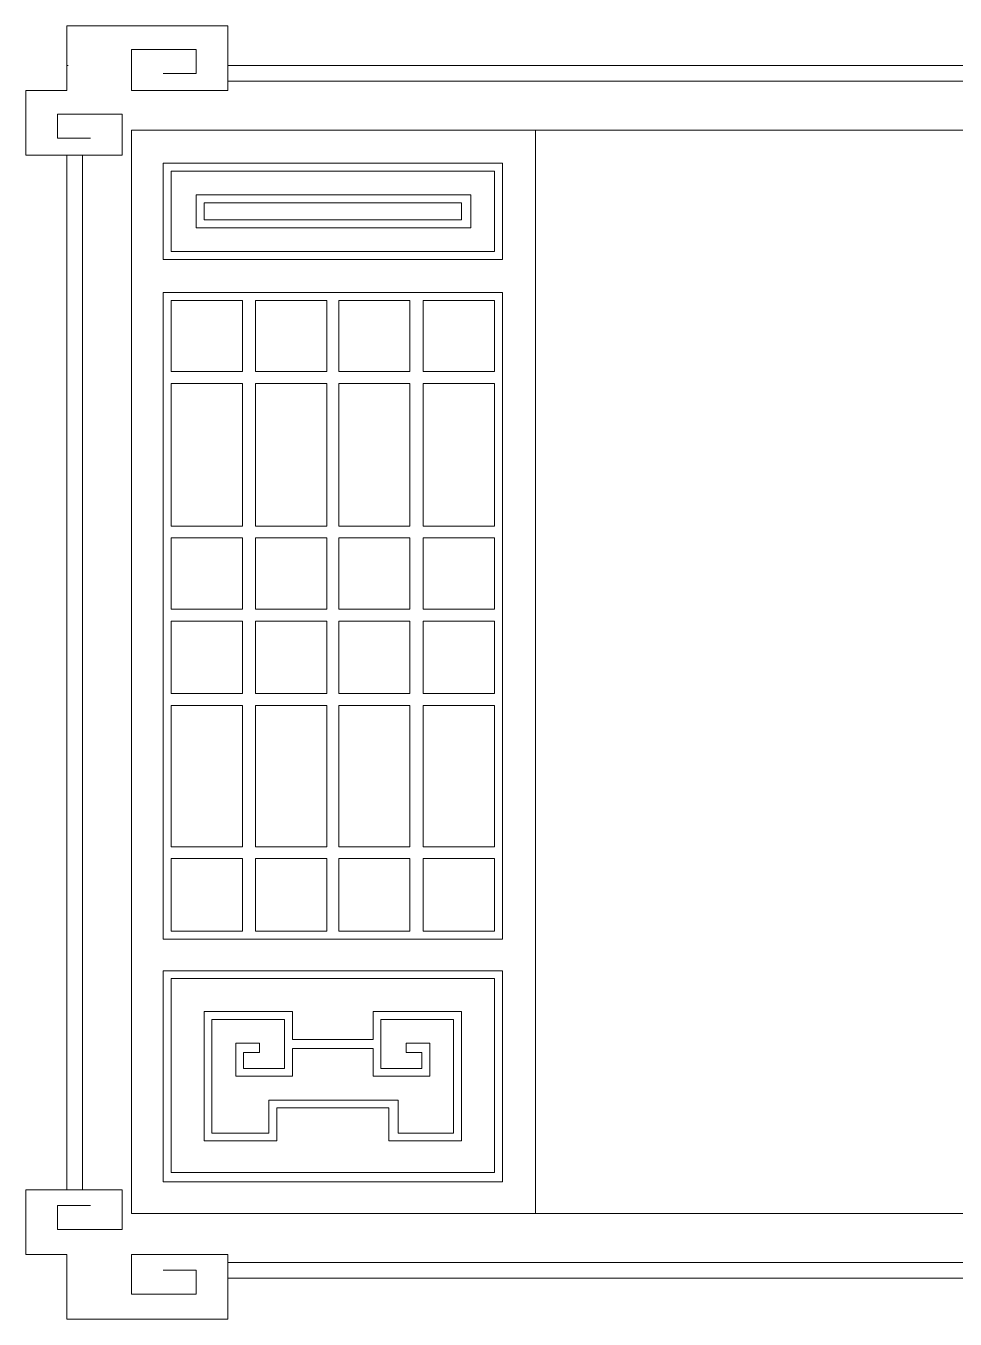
# Model space of a CAD drawing. Header units: centimetres. Extents: x -10 to 9.7, y -6.3 to 7.4.
# Drawn here: x -9.99 to -0.13, y -6.28 to 7.44 of the extents above; entities that cross this region are included whole.
import ezdxf

# ---------------------------------------------------------------- set-up
doc = ezdxf.new("R2010")
doc.units = ezdxf.units.CM
doc.header["$MEASUREMENT"] = 0
doc.layers.add('layer 1', color=7, linetype='Continuous')

msp = doc.modelspace()

# ---------------------------------------------------------------- linework, layer by layer
at = {"layer": 'layer 1', "color": 250, "lineweight": 0}
for points, knots in [([(7.57851, -5.8412), (7.57851, -5.8412), (7.57851, -6.27523), (7.57851, -6.27523), (7.57851, -6.27523), (7.57851, -6.27523), (9.28622, -6.27523), (9.28622, -6.27523), (9.28622, -6.27523), (9.28622, -6.27523), (9.28622, -5.58938), (9.28622, -5.58938), (9.28622, -5.58938), (9.28622, -5.58938), (9.72025, -5.58938), (9.72025, -5.58938), (9.72025, -5.58938), (9.72025, -5.58938), (9.72025, -4.90335), (9.72025, -4.90335), (9.72025, -4.90335), (9.72025, -4.90335), (9.28622, -4.90335), (9.28622, -4.90335), (9.28622, -4.90335), (9.28622, -4.90335), (9.28622, 6.07046), (9.28622, 6.07046), (9.28622, 6.07046), (9.28622, 6.07046), (9.72025, 6.07046), (9.72025, 6.07046), (9.72025, 6.07046), (9.72025, 6.07046), (9.72025, 6.75649), (9.72025, 6.75649), (9.72025, 6.75649), (9.72025, 6.75649), (9.28622, 6.75649), (9.28622, 6.75649), (9.28622, 6.75649), (9.28622, 6.75649), (9.28622, 7.44234), (9.28622, 7.44234), (9.28622, 7.44234), (9.28622, 7.44234), (7.57851, 7.44234), (7.57851, 7.44234), (7.57851, 7.44234), (7.57851, 7.44234), (7.57851, 7.02234), (7.57851, 7.02234), (7.57851, 7.02234), (7.57851, 7.02234), (-7.84658, 7.02234), (-7.84658, 7.02234), (-7.84658, 7.02234), (-7.84658, 7.02234), (-7.84658, 7.44234), (-7.84658, 7.44234), (-7.84658, 7.44234), (-7.84658, 7.44234), (-9.55429, 7.44234), (-9.55429, 7.44234), (-9.55429, 7.44234), (-9.55429, 7.44234), (-9.55429, 6.75649), (-9.55429, 6.75649), (-9.55429, 6.75649), (-9.55429, 6.75649), (-9.98814, 6.75649), (-9.98814, 6.75649), (-9.98814, 6.75649), (-9.98814, 6.75649), (-9.98814, 6.07046), (-9.98814, 6.07046), (-9.98814, 6.07046), (-9.98814, 6.07046), (-9.55429, 6.07046), (-9.55429, 6.07046), (-9.55429, 6.07046), (-9.55429, 6.07046), (-9.55429, -4.90335), (-9.55429, -4.90335), (-9.55429, -4.90335), (-9.55429, -4.90335), (-9.98814, -4.90335), (-9.98814, -4.90335), (-9.98814, -4.90335), (-9.98814, -4.90335), (-9.98814, -5.58938), (-9.98814, -5.58938), (-9.98814, -5.58938), (-9.98814, -5.58938), (-9.55429, -5.58938), (-9.55429, -5.58938), (-9.55429, -5.58938), (-9.55429, -5.58938), (-9.55429, -6.27523), (-9.55429, -6.27523), (-9.55429, -6.27523), (-9.55429, -6.27523), (-7.84658, -6.27523), (-7.84658, -6.27523), (-7.84658, -6.27523), (-7.84658, -6.27523), (-7.84658, -5.8412), (-7.84658, -5.8412), (-7.84658, -5.8412), (-7.84658, -5.8412), (7.57851, -5.8412), (7.57851, -5.8412)], [0, 0, 0, 0, 0.03571429, 0.03571429, 0.03571429, 0.03571429, 0.07142857, 0.07142857, 0.07142857, 0.07142857, 0.10714286, 0.10714286, 0.10714286, 0.10714286, 0.14285714, 0.14285714, 0.14285714, 0.14285714, 0.17857143, 0.17857143, 0.17857143, 0.17857143, 0.21428571, 0.21428571, 0.21428571, 0.21428571, 0.25, 0.25, 0.25, 0.25, 0.28571429, 0.28571429, 0.28571429, 0.28571429, 0.32142857, 0.32142857, 0.32142857, 0.32142857, 0.35714286, 0.35714286, 0.35714286, 0.35714286, 0.39285714, 0.39285714, 0.39285714, 0.39285714, 0.42857143, 0.42857143, 0.42857143, 0.42857143, 0.46428571, 0.46428571, 0.46428571, 0.46428571, 0.5, 0.5, 0.5, 0.5, 0.53571429, 0.53571429, 0.53571429, 0.53571429, 0.57142857, 0.57142857, 0.57142857, 0.57142857, 0.60714286, 0.60714286, 0.60714286, 0.60714286, 0.64285714, 0.64285714, 0.64285714, 0.64285714, 0.67857143, 0.67857143, 0.67857143, 0.67857143, 0.71428571, 0.71428571, 0.71428571, 0.71428571, 0.75, 0.75, 0.75, 0.75, 0.78571429, 0.78571429, 0.78571429, 0.78571429, 0.82142857, 0.82142857, 0.82142857, 0.82142857, 0.85714286, 0.85714286, 0.85714286, 0.85714286, 0.89285714, 0.89285714, 0.89285714, 0.89285714, 0.92857143, 0.92857143, 0.92857143, 0.92857143, 0.96428571, 0.96428571, 0.96428571, 0.96428571, 1, 1, 1, 1]), ([(-7.84658, 7.02234), (-7.84658, 7.02234), (-7.84658, 6.75649), (-7.84658, 6.75649), (-7.84658, 6.75649), (-7.84658, 6.75649), (-8.86825, 6.75649), (-8.86825, 6.75649), (-8.86825, 6.75649), (-8.86825, 6.75649), (-8.86825, 7.19034), (-8.86825, 7.19034), (-8.86825, 7.19034), (-8.86825, 7.19034), (-8.1824, 7.19034), (-8.1824, 7.19034), (-8.1824, 7.19034), (-8.1824, 7.19034), (-8.1824, 6.93834), (-8.1824, 6.93834), (-8.1824, 6.93834), (-8.1824, 6.93834), (-8.53243, 6.93834), (-8.53243, 6.93834)], [0, 0, 0, 0, 0.16666667, 0.16666667, 0.16666667, 0.16666667, 0.33333333, 0.33333333, 0.33333333, 0.33333333, 0.5, 0.5, 0.5, 0.5, 0.66666667, 0.66666667, 0.66666667, 0.66666667, 0.83333333, 0.83333333, 0.83333333, 0.83333333, 1, 1, 1, 1]), ([(-9.55429, 6.07046), (-9.55429, 6.07046), (-8.96628, 6.07046), (-8.96628, 6.07046), (-8.96628, 6.07046), (-8.96628, 6.07046), (-8.96628, 6.50449), (-8.96628, 6.50449), (-8.96628, 6.50449), (-8.96628, 6.50449), (-9.65214, 6.50449), (-9.65214, 6.50449), (-9.65214, 6.50449), (-9.65214, 6.50449), (-9.65214, 6.25249), (-9.65214, 6.25249), (-9.65214, 6.25249), (-9.65214, 6.25249), (-9.30228, 6.25249), (-9.30228, 6.25249)], [0, 0, 0, 0, 0.2, 0.2, 0.2, 0.2, 0.4, 0.4, 0.4, 0.4, 0.6, 0.6, 0.6, 0.6, 0.8, 0.8, 0.8, 0.8, 1, 1, 1, 1]), ([(-8.86825, -5.15535), (-8.86825, -5.15535), (8.60037, -5.15535), (8.60037, -5.15535), (8.60037, -5.15535), (8.60037, -5.15535), (8.60037, 6.33649), (8.60037, 6.33649), (8.60037, 6.33649), (8.60037, 6.33649), (-8.86825, 6.33649), (-8.86825, 6.33649), (-8.86825, 6.33649), (-8.86825, 6.33649), (-8.86825, -5.15535), (-8.86825, -5.15535)], [0, 0, 0, 0, 0.25, 0.25, 0.25, 0.25, 0.5, 0.5, 0.5, 0.5, 0.75, 0.75, 0.75, 0.75, 1, 1, 1, 1]), ([(-4.93499, 4.96478), (-4.93499, 4.96478), (-4.93499, 5.98646), (-4.93499, 5.98646), (-4.93499, 5.98646), (-4.93499, 5.98646), (-8.53243, 5.98646), (-8.53243, 5.98646), (-8.53243, 5.98646), (-8.53243, 5.98646), (-8.53243, 4.96478), (-8.53243, 4.96478), (-8.53243, 4.96478), (-8.53243, 4.96478), (-4.93499, 4.96478), (-4.93499, 4.96478)], [0, 0, 0, 0, 0.25, 0.25, 0.25, 0.25, 0.5, 0.5, 0.5, 0.5, 0.75, 0.75, 0.75, 0.75, 1, 1, 1, 1]), ([(-5.019, 5.04878), (-5.019, 5.04878), (-5.019, 5.90264), (-5.019, 5.90264), (-5.019, 5.90264), (-5.019, 5.90264), (-8.44843, 5.90264), (-8.44843, 5.90264), (-8.44843, 5.90264), (-8.44843, 5.90264), (-8.44843, 5.04878), (-8.44843, 5.04878), (-8.44843, 5.04878), (-8.44843, 5.04878), (-5.019, 5.04878), (-5.019, 5.04878)], [0, 0, 0, 0, 0.25, 0.25, 0.25, 0.25, 0.5, 0.5, 0.5, 0.5, 0.75, 0.75, 0.75, 0.75, 1, 1, 1, 1]), ([(-5.271, 5.65064), (-5.271, 5.65064), (-5.271, 5.30061), (-5.271, 5.30061), (-5.271, 5.30061), (-5.271, 5.30061), (-8.1824, 5.30061), (-8.1824, 5.30061), (-8.1824, 5.30061), (-8.1824, 5.30061), (-8.1824, 5.65064), (-8.1824, 5.65064), (-8.1824, 5.65064), (-8.1824, 5.65064), (-5.271, 5.65064), (-5.271, 5.65064)], [0, 0, 0, 0, 0.25, 0.25, 0.25, 0.25, 0.5, 0.5, 0.5, 0.5, 0.75, 0.75, 0.75, 0.75, 1, 1, 1, 1]), ([(-5.36903, 5.56664), (-5.36903, 5.56664), (-5.36903, 5.38461), (-5.36903, 5.38461), (-5.36903, 5.38461), (-5.36903, 5.38461), (-8.0984, 5.38461), (-8.0984, 5.38461), (-8.0984, 5.38461), (-8.0984, 5.38461), (-8.0984, 5.56664), (-8.0984, 5.56664), (-8.0984, 5.56664), (-8.0984, 5.56664), (-5.36903, 5.56664), (-5.36903, 5.56664)], [0, 0, 0, 0, 0.25, 0.25, 0.25, 0.25, 0.5, 0.5, 0.5, 0.5, 0.75, 0.75, 0.75, 0.75, 1, 1, 1, 1]), ([(-8.53243, -2.24394), (-8.53243, -2.24394), (-4.93499, -2.24394), (-4.93499, -2.24394), (-4.93499, -2.24394), (-4.93499, -2.24394), (-4.93499, 4.61475), (-4.93499, 4.61475), (-4.93499, 4.61475), (-4.93499, 4.61475), (-8.53243, 4.61475), (-8.53243, 4.61475), (-8.53243, 4.61475), (-8.53243, 4.61475), (-8.53243, -2.24394), (-8.53243, -2.24394)], [0, 0, 0, 0, 0.25, 0.25, 0.25, 0.25, 0.5, 0.5, 0.5, 0.5, 0.75, 0.75, 0.75, 0.75, 1, 1, 1, 1]), ([(-8.44843, 4.53075), (-8.44843, 4.53075), (-7.69261, 4.53075), (-7.69261, 4.53075), (-7.69261, 4.53075), (-7.69261, 4.53075), (-7.69261, 3.77493), (-7.69261, 3.77493), (-7.69261, 3.77493), (-7.69261, 3.77493), (-8.44843, 3.77493), (-8.44843, 3.77493), (-8.44843, 3.77493), (-8.44843, 3.77493), (-8.44843, 4.53075), (-8.44843, 4.53075)], [0, 0, 0, 0, 0.25, 0.25, 0.25, 0.25, 0.5, 0.5, 0.5, 0.5, 0.75, 0.75, 0.75, 0.75, 1, 1, 1, 1]), ([(-7.55249, 4.53075), (-7.55249, 4.53075), (-6.79667, 4.53075), (-6.79667, 4.53075), (-6.79667, 4.53075), (-6.79667, 4.53075), (-6.79667, 3.77493), (-6.79667, 3.77493), (-6.79667, 3.77493), (-6.79667, 3.77493), (-7.55249, 3.77493), (-7.55249, 3.77493), (-7.55249, 3.77493), (-7.55249, 3.77493), (-7.55249, 4.53075), (-7.55249, 4.53075)], [0, 0, 0, 0, 0.25, 0.25, 0.25, 0.25, 0.5, 0.5, 0.5, 0.5, 0.75, 0.75, 0.75, 0.75, 1, 1, 1, 1]), ([(-6.67076, 4.53075), (-6.67076, 4.53075), (-5.91494, 4.53075), (-5.91494, 4.53075), (-5.91494, 4.53075), (-5.91494, 4.53075), (-5.91494, 3.77493), (-5.91494, 3.77493), (-5.91494, 3.77493), (-5.91494, 3.77493), (-6.67076, 3.77493), (-6.67076, 3.77493), (-6.67076, 3.77493), (-6.67076, 3.77493), (-6.67076, 4.53075), (-6.67076, 4.53075)], [0, 0, 0, 0, 0.25, 0.25, 0.25, 0.25, 0.5, 0.5, 0.5, 0.5, 0.75, 0.75, 0.75, 0.75, 1, 1, 1, 1]), ([(-5.77482, 4.53075), (-5.77482, 4.53075), (-5.019, 4.53075), (-5.019, 4.53075), (-5.019, 4.53075), (-5.019, 4.53075), (-5.019, 3.77493), (-5.019, 3.77493), (-5.019, 3.77493), (-5.019, 3.77493), (-5.77482, 3.77493), (-5.77482, 3.77493), (-5.77482, 3.77493), (-5.77482, 3.77493), (-5.77482, 4.53075), (-5.77482, 4.53075)], [0, 0, 0, 0, 0.25, 0.25, 0.25, 0.25, 0.5, 0.5, 0.5, 0.5, 0.75, 0.75, 0.75, 0.75, 1, 1, 1, 1]), ([(-8.44843, 3.64902), (-8.44843, 3.64902), (-8.44843, 2.1372), (-8.44843, 2.1372), (-8.44843, 2.1372), (-8.44843, 2.1372), (-7.69261, 2.1372), (-7.69261, 2.1372), (-7.69261, 2.1372), (-7.69261, 2.1372), (-7.69261, 3.64902), (-7.69261, 3.64902), (-7.69261, 3.64902), (-7.69261, 3.64902), (-8.44843, 3.64902), (-8.44843, 3.64902)], [0, 0, 0, 0, 0.25, 0.25, 0.25, 0.25, 0.5, 0.5, 0.5, 0.5, 0.75, 0.75, 0.75, 0.75, 1, 1, 1, 1]), ([(-7.55249, 3.64902), (-7.55249, 3.64902), (-7.55249, 2.1372), (-7.55249, 2.1372), (-7.55249, 2.1372), (-7.55249, 2.1372), (-6.79667, 2.1372), (-6.79667, 2.1372), (-6.79667, 2.1372), (-6.79667, 2.1372), (-6.79667, 3.64902), (-6.79667, 3.64902), (-6.79667, 3.64902), (-6.79667, 3.64902), (-7.55249, 3.64902), (-7.55249, 3.64902)], [0, 0, 0, 0, 0.25, 0.25, 0.25, 0.25, 0.5, 0.5, 0.5, 0.5, 0.75, 0.75, 0.75, 0.75, 1, 1, 1, 1]), ([(-6.67076, 3.64902), (-6.67076, 3.64902), (-6.67076, 2.1372), (-6.67076, 2.1372), (-6.67076, 2.1372), (-6.67076, 2.1372), (-5.91494, 2.1372), (-5.91494, 2.1372), (-5.91494, 2.1372), (-5.91494, 2.1372), (-5.91494, 3.64902), (-5.91494, 3.64902), (-5.91494, 3.64902), (-5.91494, 3.64902), (-6.67076, 3.64902), (-6.67076, 3.64902)], [0, 0, 0, 0, 0.25, 0.25, 0.25, 0.25, 0.5, 0.5, 0.5, 0.5, 0.75, 0.75, 0.75, 0.75, 1, 1, 1, 1]), ([(-5.77482, 3.64902), (-5.77482, 3.64902), (-5.77482, 2.1372), (-5.77482, 2.1372), (-5.77482, 2.1372), (-5.77482, 2.1372), (-5.019, 2.1372), (-5.019, 2.1372), (-5.019, 2.1372), (-5.019, 2.1372), (-5.019, 3.64902), (-5.019, 3.64902), (-5.019, 3.64902), (-5.019, 3.64902), (-5.77482, 3.64902), (-5.77482, 3.64902)], [0, 0, 0, 0, 0.25, 0.25, 0.25, 0.25, 0.5, 0.5, 0.5, 0.5, 0.75, 0.75, 0.75, 0.75, 1, 1, 1, 1]), ([(-8.44843, 2.01129), (-8.44843, 2.01129), (-7.69261, 2.01129), (-7.69261, 2.01129), (-7.69261, 2.01129), (-7.69261, 2.01129), (-7.69261, 1.25547), (-7.69261, 1.25547), (-7.69261, 1.25547), (-7.69261, 1.25547), (-8.44843, 1.25547), (-8.44843, 1.25547), (-8.44843, 1.25547), (-8.44843, 1.25547), (-8.44843, 2.01129), (-8.44843, 2.01129)], [0, 0, 0, 0, 0.25, 0.25, 0.25, 0.25, 0.5, 0.5, 0.5, 0.5, 0.75, 0.75, 0.75, 0.75, 1, 1, 1, 1]), ([(-7.55249, 2.01129), (-7.55249, 2.01129), (-6.79667, 2.01129), (-6.79667, 2.01129), (-6.79667, 2.01129), (-6.79667, 2.01129), (-6.79667, 1.25547), (-6.79667, 1.25547), (-6.79667, 1.25547), (-6.79667, 1.25547), (-7.55249, 1.25547), (-7.55249, 1.25547), (-7.55249, 1.25547), (-7.55249, 1.25547), (-7.55249, 2.01129), (-7.55249, 2.01129)], [0, 0, 0, 0, 0.25, 0.25, 0.25, 0.25, 0.5, 0.5, 0.5, 0.5, 0.75, 0.75, 0.75, 0.75, 1, 1, 1, 1]), ([(-6.67076, 2.01129), (-6.67076, 2.01129), (-5.91494, 2.01129), (-5.91494, 2.01129), (-5.91494, 2.01129), (-5.91494, 2.01129), (-5.91494, 1.25547), (-5.91494, 1.25547), (-5.91494, 1.25547), (-5.91494, 1.25547), (-6.67076, 1.25547), (-6.67076, 1.25547), (-6.67076, 1.25547), (-6.67076, 1.25547), (-6.67076, 2.01129), (-6.67076, 2.01129)], [0, 0, 0, 0, 0.25, 0.25, 0.25, 0.25, 0.5, 0.5, 0.5, 0.5, 0.75, 0.75, 0.75, 0.75, 1, 1, 1, 1]), ([(-5.77482, 2.01129), (-5.77482, 2.01129), (-5.019, 2.01129), (-5.019, 2.01129), (-5.019, 2.01129), (-5.019, 2.01129), (-5.019, 1.25547), (-5.019, 1.25547), (-5.019, 1.25547), (-5.019, 1.25547), (-5.77482, 1.25547), (-5.77482, 1.25547), (-5.77482, 1.25547), (-5.77482, 1.25547), (-5.77482, 2.01129), (-5.77482, 2.01129)], [0, 0, 0, 0, 0.25, 0.25, 0.25, 0.25, 0.5, 0.5, 0.5, 0.5, 0.75, 0.75, 0.75, 0.75, 1, 1, 1, 1]), ([(-8.44843, 0.35952), (-8.44843, 0.35952), (-7.69261, 0.35952), (-7.69261, 0.35952), (-7.69261, 0.35952), (-7.69261, 0.35952), (-7.69261, 1.12938), (-7.69261, 1.12938), (-7.69261, 1.12938), (-7.69261, 1.12938), (-8.44843, 1.12938), (-8.44843, 1.12938), (-8.44843, 1.12938), (-8.44843, 1.12938), (-8.44843, 0.35952), (-8.44843, 0.35952)], [0, 0, 0, 0, 0.25, 0.25, 0.25, 0.25, 0.5, 0.5, 0.5, 0.5, 0.75, 0.75, 0.75, 0.75, 1, 1, 1, 1]), ([(-7.55249, 0.35952), (-7.55249, 0.35952), (-6.79667, 0.35952), (-6.79667, 0.35952), (-6.79667, 0.35952), (-6.79667, 0.35952), (-6.79667, 1.12938), (-6.79667, 1.12938), (-6.79667, 1.12938), (-6.79667, 1.12938), (-7.55249, 1.12938), (-7.55249, 1.12938), (-7.55249, 1.12938), (-7.55249, 1.12938), (-7.55249, 0.35952), (-7.55249, 0.35952)], [0, 0, 0, 0, 0.25, 0.25, 0.25, 0.25, 0.5, 0.5, 0.5, 0.5, 0.75, 0.75, 0.75, 0.75, 1, 1, 1, 1]), ([(-6.67076, 0.35952), (-6.67076, 0.35952), (-5.91494, 0.35952), (-5.91494, 0.35952), (-5.91494, 0.35952), (-5.91494, 0.35952), (-5.91494, 1.12938), (-5.91494, 1.12938), (-5.91494, 1.12938), (-5.91494, 1.12938), (-6.67076, 1.12938), (-6.67076, 1.12938), (-6.67076, 1.12938), (-6.67076, 1.12938), (-6.67076, 0.35952), (-6.67076, 0.35952)], [0, 0, 0, 0, 0.25, 0.25, 0.25, 0.25, 0.5, 0.5, 0.5, 0.5, 0.75, 0.75, 0.75, 0.75, 1, 1, 1, 1]), ([(-5.77482, 0.35952), (-5.77482, 0.35952), (-5.019, 0.35952), (-5.019, 0.35952), (-5.019, 0.35952), (-5.019, 0.35952), (-5.019, 1.12938), (-5.019, 1.12938), (-5.019, 1.12938), (-5.019, 1.12938), (-5.77482, 1.12938), (-5.77482, 1.12938), (-5.77482, 1.12938), (-5.77482, 1.12938), (-5.77482, 0.35952), (-5.77482, 0.35952)], [0, 0, 0, 0, 0.25, 0.25, 0.25, 0.25, 0.5, 0.5, 0.5, 0.5, 0.75, 0.75, 0.75, 0.75, 1, 1, 1, 1]), ([(-8.44843, -1.26418), (-8.44843, -1.26418), (-8.44843, 0.23361), (-8.44843, 0.23361), (-8.44843, 0.23361), (-8.44843, 0.23361), (-7.69261, 0.23361), (-7.69261, 0.23361), (-7.69261, 0.23361), (-7.69261, 0.23361), (-7.69261, -1.26418), (-7.69261, -1.26418), (-7.69261, -1.26418), (-7.69261, -1.26418), (-8.44843, -1.26418), (-8.44843, -1.26418)], [0, 0, 0, 0, 0.25, 0.25, 0.25, 0.25, 0.5, 0.5, 0.5, 0.5, 0.75, 0.75, 0.75, 0.75, 1, 1, 1, 1]), ([(-7.55249, -1.26418), (-7.55249, -1.26418), (-7.55249, 0.23361), (-7.55249, 0.23361), (-7.55249, 0.23361), (-7.55249, 0.23361), (-6.79667, 0.23361), (-6.79667, 0.23361), (-6.79667, 0.23361), (-6.79667, 0.23361), (-6.79667, -1.26418), (-6.79667, -1.26418), (-6.79667, -1.26418), (-6.79667, -1.26418), (-7.55249, -1.26418), (-7.55249, -1.26418)], [0, 0, 0, 0, 0.25, 0.25, 0.25, 0.25, 0.5, 0.5, 0.5, 0.5, 0.75, 0.75, 0.75, 0.75, 1, 1, 1, 1]), ([(-6.67076, -1.26418), (-6.67076, -1.26418), (-6.67076, 0.23361), (-6.67076, 0.23361), (-6.67076, 0.23361), (-6.67076, 0.23361), (-5.91494, 0.23361), (-5.91494, 0.23361), (-5.91494, 0.23361), (-5.91494, 0.23361), (-5.91494, -1.26418), (-5.91494, -1.26418), (-5.91494, -1.26418), (-5.91494, -1.26418), (-6.67076, -1.26418), (-6.67076, -1.26418)], [0, 0, 0, 0, 0.25, 0.25, 0.25, 0.25, 0.5, 0.5, 0.5, 0.5, 0.75, 0.75, 0.75, 0.75, 1, 1, 1, 1]), ([(-5.77482, -1.26418), (-5.77482, -1.26418), (-5.77482, 0.23361), (-5.77482, 0.23361), (-5.77482, 0.23361), (-5.77482, 0.23361), (-5.019, 0.23361), (-5.019, 0.23361), (-5.019, 0.23361), (-5.019, 0.23361), (-5.019, -1.26418), (-5.019, -1.26418), (-5.019, -1.26418), (-5.019, -1.26418), (-5.77482, -1.26418), (-5.77482, -1.26418)], [0, 0, 0, 0, 0.25, 0.25, 0.25, 0.25, 0.5, 0.5, 0.5, 0.5, 0.75, 0.75, 0.75, 0.75, 1, 1, 1, 1]), ([(-8.44843, -2.15994), (-8.44843, -2.15994), (-7.69261, -2.15994), (-7.69261, -2.15994), (-7.69261, -2.15994), (-7.69261, -2.15994), (-7.69261, -1.39009), (-7.69261, -1.39009), (-7.69261, -1.39009), (-7.69261, -1.39009), (-8.44843, -1.39009), (-8.44843, -1.39009), (-8.44843, -1.39009), (-8.44843, -1.39009), (-8.44843, -2.15994), (-8.44843, -2.15994)], [0, 0, 0, 0, 0.25, 0.25, 0.25, 0.25, 0.5, 0.5, 0.5, 0.5, 0.75, 0.75, 0.75, 0.75, 1, 1, 1, 1]), ([(-7.55249, -2.15994), (-7.55249, -2.15994), (-6.79667, -2.15994), (-6.79667, -2.15994), (-6.79667, -2.15994), (-6.79667, -2.15994), (-6.79667, -1.39009), (-6.79667, -1.39009), (-6.79667, -1.39009), (-6.79667, -1.39009), (-7.55249, -1.39009), (-7.55249, -1.39009), (-7.55249, -1.39009), (-7.55249, -1.39009), (-7.55249, -2.15994), (-7.55249, -2.15994)], [0, 0, 0, 0, 0.25, 0.25, 0.25, 0.25, 0.5, 0.5, 0.5, 0.5, 0.75, 0.75, 0.75, 0.75, 1, 1, 1, 1]), ([(-6.67076, -2.15994), (-6.67076, -2.15994), (-5.91494, -2.15994), (-5.91494, -2.15994), (-5.91494, -2.15994), (-5.91494, -2.15994), (-5.91494, -1.39009), (-5.91494, -1.39009), (-5.91494, -1.39009), (-5.91494, -1.39009), (-6.67076, -1.39009), (-6.67076, -1.39009), (-6.67076, -1.39009), (-6.67076, -1.39009), (-6.67076, -2.15994), (-6.67076, -2.15994)], [0, 0, 0, 0, 0.25, 0.25, 0.25, 0.25, 0.5, 0.5, 0.5, 0.5, 0.75, 0.75, 0.75, 0.75, 1, 1, 1, 1]), ([(-5.77482, -2.15994), (-5.77482, -2.15994), (-5.019, -2.15994), (-5.019, -2.15994), (-5.019, -2.15994), (-5.019, -2.15994), (-5.019, -1.39009), (-5.019, -1.39009), (-5.019, -1.39009), (-5.019, -1.39009), (-5.77482, -1.39009), (-5.77482, -1.39009), (-5.77482, -1.39009), (-5.77482, -1.39009), (-5.77482, -2.15994), (-5.77482, -2.15994)], [0, 0, 0, 0, 0.25, 0.25, 0.25, 0.25, 0.5, 0.5, 0.5, 0.5, 0.75, 0.75, 0.75, 0.75, 1, 1, 1, 1]), ([(-8.53243, -4.81953), (-8.53243, -4.81953), (-4.93499, -4.81953), (-4.93499, -4.81953), (-4.93499, -4.81953), (-4.93499, -4.81953), (-4.93499, -2.57994), (-4.93499, -2.57994), (-4.93499, -2.57994), (-4.93499, -2.57994), (-8.53243, -2.57994), (-8.53243, -2.57994), (-8.53243, -2.57994), (-8.53243, -2.57994), (-8.53243, -4.81953), (-8.53243, -4.81953)], [0, 0, 0, 0, 0.25, 0.25, 0.25, 0.25, 0.5, 0.5, 0.5, 0.5, 0.75, 0.75, 0.75, 0.75, 1, 1, 1, 1]), ([(-8.44843, -4.7215), (-8.44843, -4.7215), (-5.019, -4.7215), (-5.019, -4.7215), (-5.019, -4.7215), (-5.019, -4.7215), (-5.019, -2.66376), (-5.019, -2.66376), (-5.019, -2.66376), (-5.019, -2.66376), (-8.44843, -2.66376), (-8.44843, -2.66376), (-8.44843, -2.66376), (-8.44843, -2.66376), (-8.44843, -4.7215), (-8.44843, -4.7215)], [0, 0, 0, 0, 0.25, 0.25, 0.25, 0.25, 0.5, 0.5, 0.5, 0.5, 0.75, 0.75, 0.75, 0.75, 1, 1, 1, 1]), ([(-7.32855, -4.03565), (-7.32855, -4.03565), (-7.32855, -4.3855), (-7.32855, -4.3855), (-7.32855, -4.3855), (-7.32855, -4.3855), (-8.0984, -4.3855), (-8.0984, -4.3855), (-8.0984, -4.3855), (-8.0984, -4.3855), (-8.0984, -3.01379), (-8.0984, -3.01379), (-8.0984, -3.01379), (-8.0984, -3.01379), (-7.16073, -3.01379), (-7.16073, -3.01379), (-7.16073, -3.01379), (-7.16073, -3.01379), (-7.16073, -3.3077), (-7.16073, -3.3077), (-7.16073, -3.3077), (-7.16073, -3.3077), (-6.30688, -3.3077), (-6.30688, -3.3077), (-6.30688, -3.3077), (-6.30688, -3.3077), (-6.30688, -3.01379), (-6.30688, -3.01379), (-6.30688, -3.01379), (-6.30688, -3.01379), (-5.36903, -3.01379), (-5.36903, -3.01379), (-5.36903, -3.01379), (-5.36903, -3.01379), (-5.36903, -4.3855), (-5.36903, -4.3855), (-5.36903, -4.3855), (-5.36903, -4.3855), (-6.13888, -4.3855), (-6.13888, -4.3855), (-6.13888, -4.3855), (-6.13888, -4.3855), (-6.13888, -4.03565), (-6.13888, -4.03565), (-6.13888, -4.03565), (-6.13888, -4.03565), (-7.32855, -4.03565), (-7.32855, -4.03565)], [0, 0, 0, 0, 0.08333333, 0.08333333, 0.08333333, 0.08333333, 0.16666667, 0.16666667, 0.16666667, 0.16666667, 0.25, 0.25, 0.25, 0.25, 0.33333333, 0.33333333, 0.33333333, 0.33333333, 0.41666667, 0.41666667, 0.41666667, 0.41666667, 0.5, 0.5, 0.5, 0.5, 0.58333333, 0.58333333, 0.58333333, 0.58333333, 0.66666667, 0.66666667, 0.66666667, 0.66666667, 0.75, 0.75, 0.75, 0.75, 0.83333333, 0.83333333, 0.83333333, 0.83333333, 0.91666667, 0.91666667, 0.91666667, 0.91666667, 1, 1, 1, 1]), ([(-6.22288, -3.61565), (-6.22288, -3.61565), (-6.22288, -3.09779), (-6.22288, -3.09779), (-6.22288, -3.09779), (-6.22288, -3.09779), (-5.45303, -3.09779), (-5.45303, -3.09779), (-5.45303, -3.09779), (-5.45303, -3.09779), (-5.45303, -4.3015), (-5.45303, -4.3015), (-5.45303, -4.3015), (-5.45303, -4.3015), (-6.04085, -4.3015), (-6.04085, -4.3015), (-6.04085, -4.3015), (-6.04085, -4.3015), (-6.04085, -3.95165), (-6.04085, -3.95165), (-6.04085, -3.95165), (-6.04085, -3.95165), (-7.41255, -3.95165), (-7.41255, -3.95165), (-7.41255, -3.95165), (-7.41255, -3.95165), (-7.41255, -4.3015), (-7.41255, -4.3015), (-7.41255, -4.3015), (-7.41255, -4.3015), (-8.0144, -4.3015), (-8.0144, -4.3015), (-8.0144, -4.3015), (-8.0144, -4.3015), (-8.0144, -3.09779), (-8.0144, -3.09779), (-8.0144, -3.09779), (-8.0144, -3.09779), (-7.24455, -3.09779), (-7.24455, -3.09779), (-7.24455, -3.09779), (-7.24455, -3.09779), (-7.24455, -3.61565), (-7.24455, -3.61565), (-7.24455, -3.61565), (-7.24455, -3.61565), (-7.67858, -3.61565), (-7.67858, -3.61565), (-7.67858, -3.61565), (-7.67858, -3.61565), (-7.67858, -3.44764), (-7.67858, -3.44764), (-7.67858, -3.44764), (-7.67858, -3.44764), (-7.51058, -3.44764), (-7.51058, -3.44764), (-7.51058, -3.44764), (-7.51058, -3.44764), (-7.51058, -3.34979), (-7.51058, -3.34979), (-7.51058, -3.34979), (-7.51058, -3.34979), (-7.76258, -3.34979), (-7.76258, -3.34979), (-7.76258, -3.34979), (-7.76258, -3.34979), (-7.76258, -3.69965), (-7.76258, -3.69965), (-7.76258, -3.69965), (-7.76258, -3.69965), (-7.16073, -3.69965), (-7.16073, -3.69965), (-7.16073, -3.69965), (-7.16073, -3.69965), (-7.16073, -3.40573), (-7.16073, -3.40573), (-7.16073, -3.40573), (-7.16073, -3.40573), (-6.30688, -3.40573), (-6.30688, -3.40573), (-6.30688, -3.40573), (-6.30688, -3.40573), (-6.30688, -3.69965), (-6.30688, -3.69965), (-6.30688, -3.69965), (-6.30688, -3.69965), (-5.70485, -3.69965), (-5.70485, -3.69965), (-5.70485, -3.69965), (-5.70485, -3.69965), (-5.70485, -3.34979), (-5.70485, -3.34979), (-5.70485, -3.34979), (-5.70485, -3.34979), (-5.95685, -3.34979), (-5.95685, -3.34979), (-5.95685, -3.34979), (-5.95685, -3.34979), (-5.95685, -3.44764), (-5.95685, -3.44764), (-5.95685, -3.44764), (-5.95685, -3.44764), (-5.78885, -3.44764), (-5.78885, -3.44764), (-5.78885, -3.44764), (-5.78885, -3.44764), (-5.78885, -3.61565), (-5.78885, -3.61565), (-5.78885, -3.61565), (-5.78885, -3.61565), (-6.22288, -3.61565), (-6.22288, -3.61565)], [0, 0, 0, 0, 0.03571429, 0.03571429, 0.03571429, 0.03571429, 0.07142857, 0.07142857, 0.07142857, 0.07142857, 0.10714286, 0.10714286, 0.10714286, 0.10714286, 0.14285714, 0.14285714, 0.14285714, 0.14285714, 0.17857143, 0.17857143, 0.17857143, 0.17857143, 0.21428571, 0.21428571, 0.21428571, 0.21428571, 0.25, 0.25, 0.25, 0.25, 0.28571429, 0.28571429, 0.28571429, 0.28571429, 0.32142857, 0.32142857, 0.32142857, 0.32142857, 0.35714286, 0.35714286, 0.35714286, 0.35714286, 0.39285714, 0.39285714, 0.39285714, 0.39285714, 0.42857143, 0.42857143, 0.42857143, 0.42857143, 0.46428571, 0.46428571, 0.46428571, 0.46428571, 0.5, 0.5, 0.5, 0.5, 0.53571429, 0.53571429, 0.53571429, 0.53571429, 0.57142857, 0.57142857, 0.57142857, 0.57142857, 0.60714286, 0.60714286, 0.60714286, 0.60714286, 0.64285714, 0.64285714, 0.64285714, 0.64285714, 0.67857143, 0.67857143, 0.67857143, 0.67857143, 0.71428571, 0.71428571, 0.71428571, 0.71428571, 0.75, 0.75, 0.75, 0.75, 0.78571429, 0.78571429, 0.78571429, 0.78571429, 0.82142857, 0.82142857, 0.82142857, 0.82142857, 0.85714286, 0.85714286, 0.85714286, 0.85714286, 0.89285714, 0.89285714, 0.89285714, 0.89285714, 0.92857143, 0.92857143, 0.92857143, 0.92857143, 0.96428571, 0.96428571, 0.96428571, 0.96428571, 1, 1, 1, 1]), ([(-9.55429, -4.90335), (-9.55429, -4.90335), (-8.96628, -4.90335), (-8.96628, -4.90335), (-8.96628, -4.90335), (-8.96628, -4.90335), (-8.96628, -5.32335), (-8.96628, -5.32335), (-8.96628, -5.32335), (-8.96628, -5.32335), (-9.65214, -5.32335), (-9.65214, -5.32335), (-9.65214, -5.32335), (-9.65214, -5.32335), (-9.65214, -5.07135), (-9.65214, -5.07135), (-9.65214, -5.07135), (-9.65214, -5.07135), (-9.30228, -5.07135), (-9.30228, -5.07135)], [0, 0, 0, 0, 0.2, 0.2, 0.2, 0.2, 0.4, 0.4, 0.4, 0.4, 0.6, 0.6, 0.6, 0.6, 0.8, 0.8, 0.8, 0.8, 1, 1, 1, 1]), ([(-7.84658, -5.8412), (-7.84658, -5.8412), (-7.84658, -5.58938), (-7.84658, -5.58938), (-7.84658, -5.58938), (-7.84658, -5.58938), (-8.86825, -5.58938), (-8.86825, -5.58938), (-8.86825, -5.58938), (-8.86825, -5.58938), (-8.86825, -6.0092), (-8.86825, -6.0092), (-8.86825, -6.0092), (-8.86825, -6.0092), (-8.1824, -6.0092), (-8.1824, -6.0092), (-8.1824, -6.0092), (-8.1824, -6.0092), (-8.1824, -5.7572), (-8.1824, -5.7572), (-8.1824, -5.7572), (-8.1824, -5.7572), (-8.53243, -5.7572), (-8.53243, -5.7572)], [0, 0, 0, 0, 0.16666667, 0.16666667, 0.16666667, 0.16666667, 0.33333333, 0.33333333, 0.33333333, 0.33333333, 0.5, 0.5, 0.5, 0.5, 0.66666667, 0.66666667, 0.66666667, 0.66666667, 0.83333333, 0.83333333, 0.83333333, 0.83333333, 1, 1, 1, 1])]:
    msp.add_open_spline(points, degree=3, knots=knots, dxfattribs=at)
for points in [[(-9.55429, 7.02234), (-9.55429, 7.02234), (-9.54026, 7.02234), (-9.54026, 7.02234)], [(-9.55429, 7.02234), (-9.55429, 7.02234), (-9.55429, 6.75649), (-9.55429, 6.75649)], [(7.57851, 6.85434), (7.57851, 6.85434), (-7.84658, 6.85434), (-7.84658, 6.85434)], [(-4.58514, -5.15535), (-4.58514, -5.15535), (-4.58514, 6.33649), (-4.58514, 6.33649)], [(-9.38629, 6.07046), (-9.38629, 6.07046), (-9.38629, -4.90335), (-9.38629, -4.90335)], [(-9.55429, -5.58938), (-9.55429, -5.58938), (-9.55429, -5.8412), (-9.55429, -5.8412)], [(-7.84658, -5.6732), (-7.84658, -5.6732), (7.57851, -5.6732), (7.57851, -5.6732)]]:
    msp.add_open_spline(points, degree=3, dxfattribs=at)

doc.saveas('drawing.dxf')
